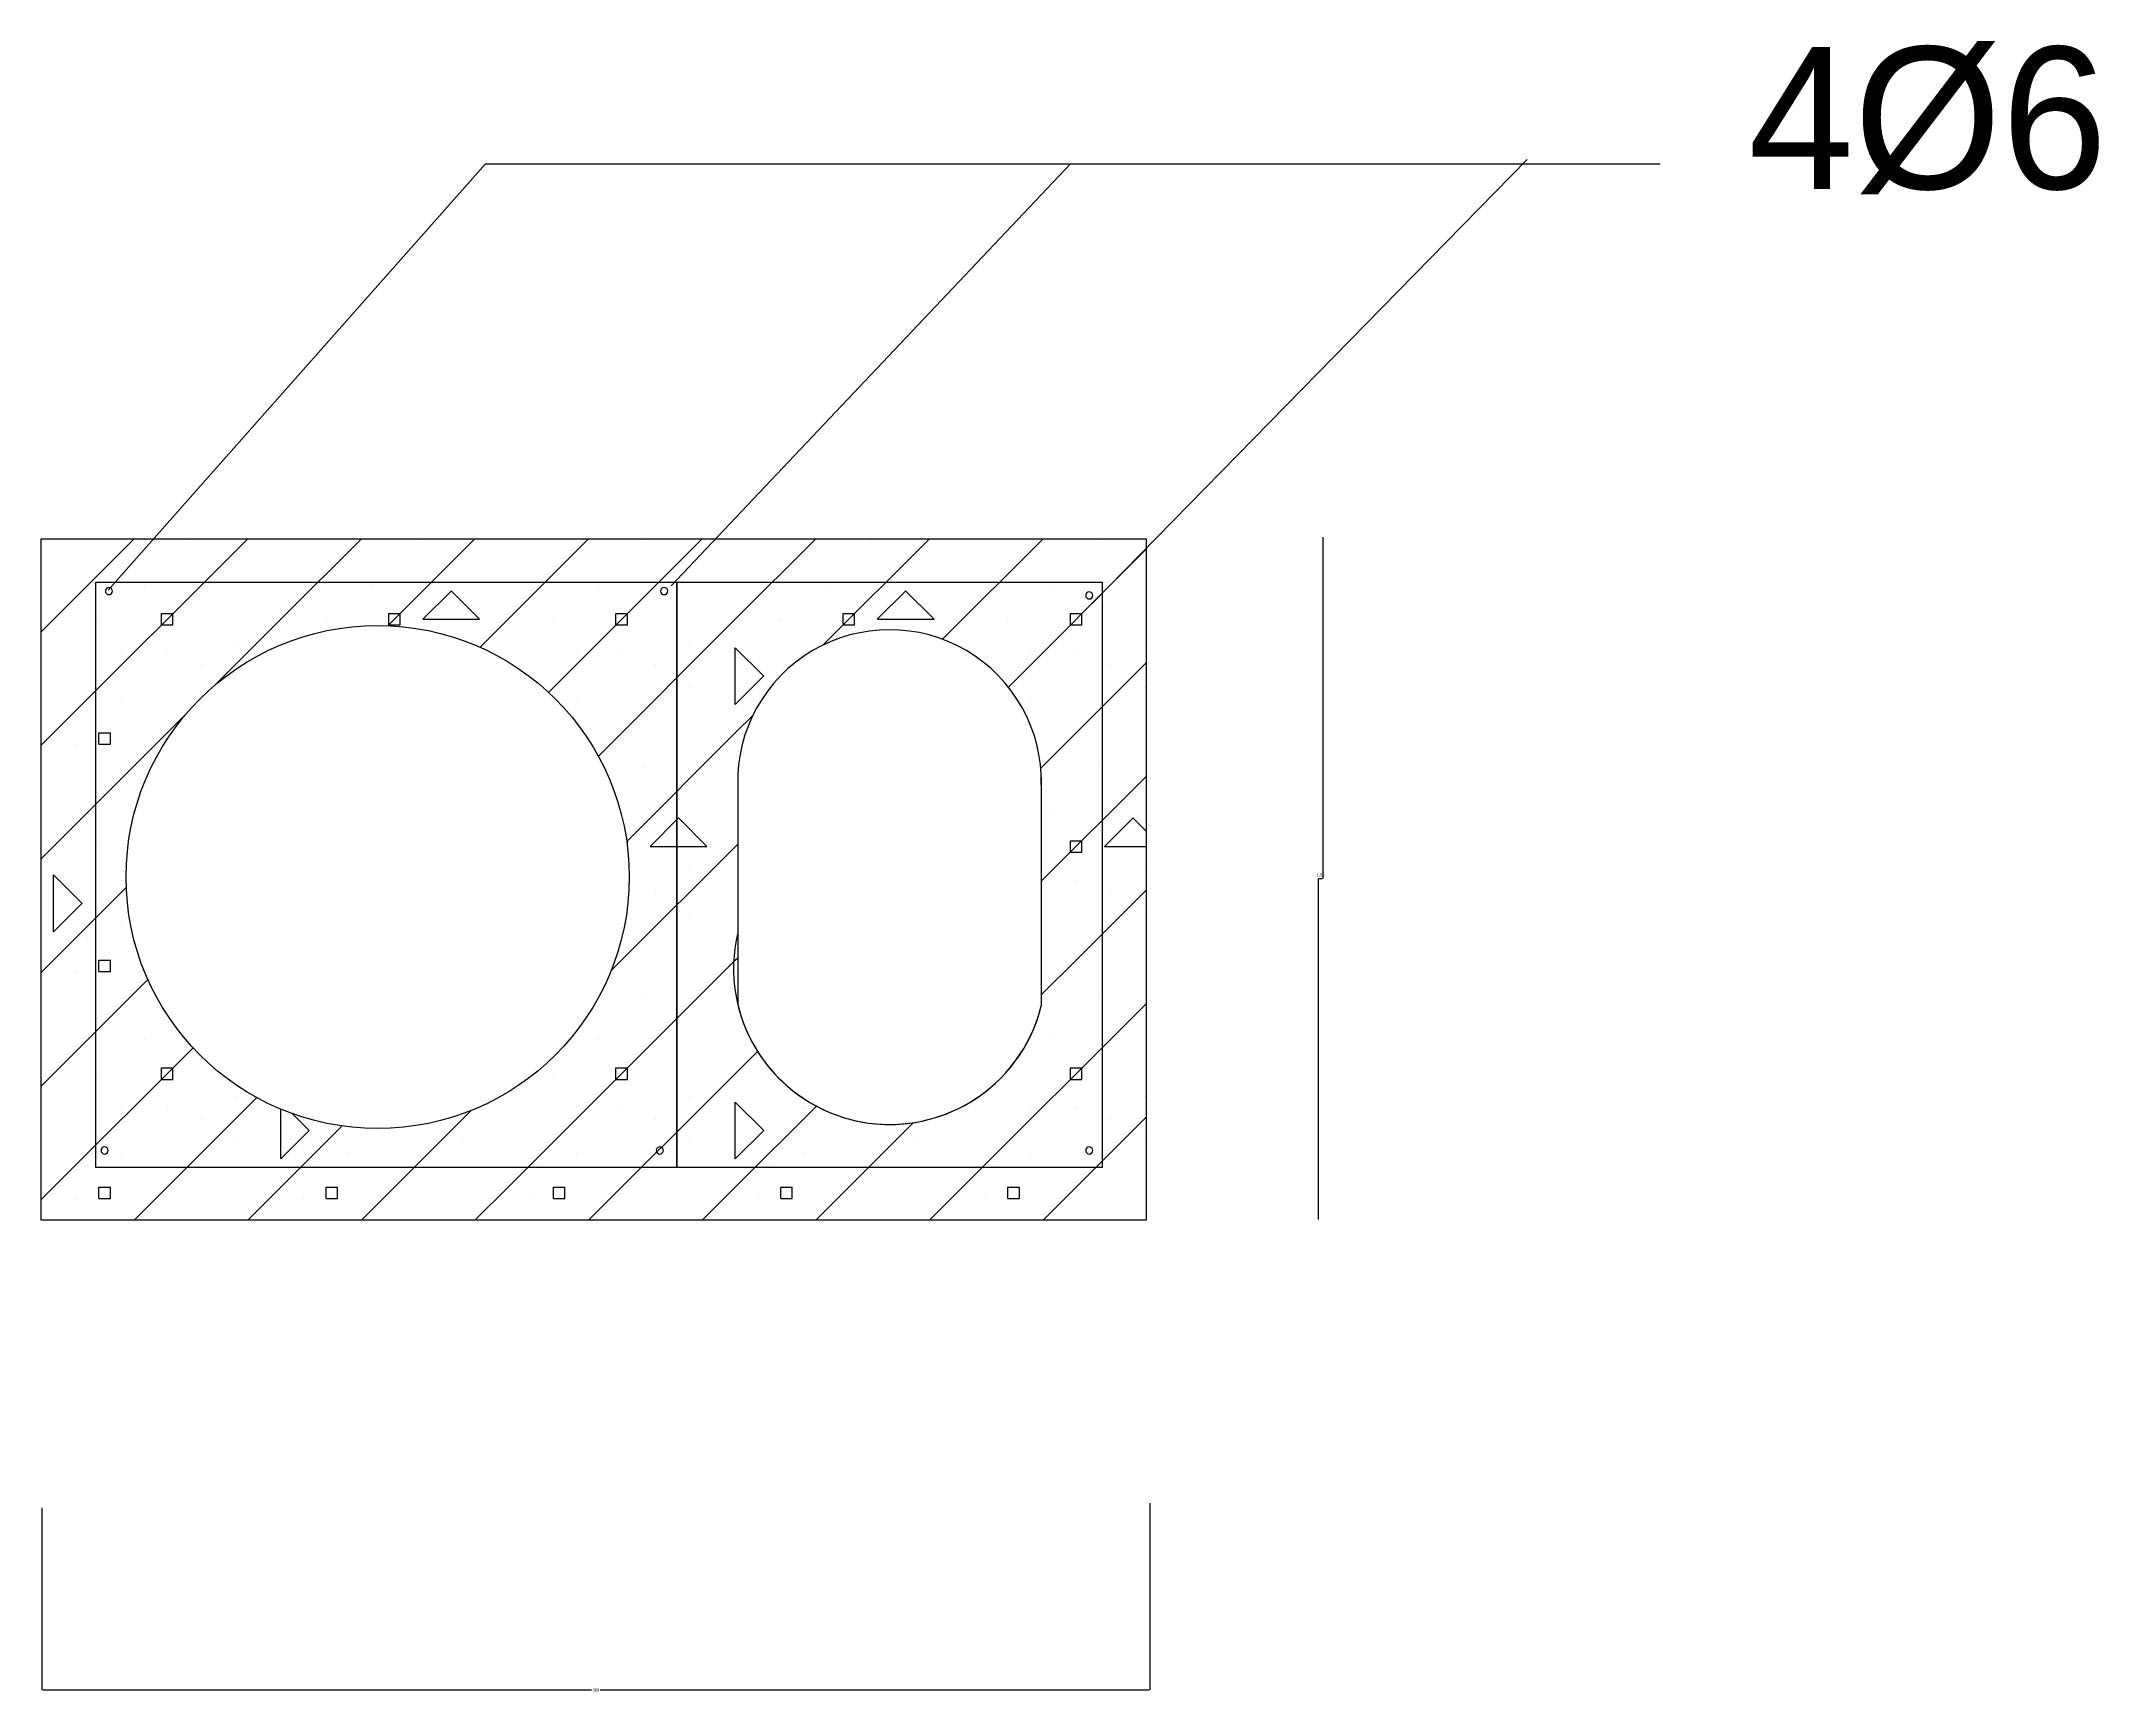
# Model space of a CAD drawing. Header units: metres. Extents: x -1 to 15698, y 0 to 27313.
# Drawn here: x 14973 to 15698, y 26449 to 27030 of the extents above; entities that cross this region are included whole.
import ezdxf

# ---------------------------------------------------------------- set-up
doc = ezdxf.new("R2010")
doc.units = ezdxf.units.M
doc.layers.add('ZZ-4', color=3, linetype='Continuous')
doc.layers.add('ZZ-5', color=7, linetype='Continuous')
doc.dimstyles.get("Standard").update_dxf_attribs({"dimtxt": 2.5, "dimasz": 2.5, "dimexe": 1.25, "dimexo": 0.625, "dimtad": 1, "dimcen": 2.5, "dimazin": 3, "dimtfac": 1, "dimtmove": 0, "dimatfit": 3})

# ---------------------------------------------------------------- blocks, each defined once
blk = doc.blocks.new('*D7')
for p, q in [((14973.46, 26513.37), (14973.46, 26449.18)), ((15363.57, 26514.93), (15363.57, 26449.18)), ((14973.71, 26449.18), (15167.015, 26449.18)), ((15170.015, 26449.18), (15363.32, 26449.18))]:
    blk.add_line(p, q)
at = {"layer": 'Defpoints'}
for p in [(14973.46, 26513.37), (15363.57, 26514.93), (14973.46, 26449.18)]:
    blk.add_point(p, dxfattribs=at)
at = {"layer": 'ZZ-4', "insert": (15168.515, 26449.18), "char_height": 1, "attachment_point": 5}
blk.add_mtext('389', dxfattribs=at)
blk = doc.blocks.new('*D10')
for p, q in [((15424.43, 26855.16), (15424.43, 26734.99)), ((15422.87, 26614.81), (15422.87, 26734.99)), ((15423.12, 26734.99), (15424.18, 26734.99))]:
    blk.add_line(p, q)
at = {"layer": 'Defpoints'}
for p in [(15424.43, 26855.16), (15422.87, 26734.99), (15422.87, 26614.81)]:
    blk.add_point(p, dxfattribs=at)
at = {"layer": 'ZZ-4', "insert": (15423.65, 26736.115), "char_height": 1, "attachment_point": 5}
blk.add_mtext('1,56', dxfattribs=at)

msp = doc.modelspace()

# ---------------------------------------------------------------- linework, layer by layer
for p, q in [((15195.04, 26837.99), (15335.61, 26986.57)), ((14973.24, 26821.85), (15005.96, 26854.57)), ((14977.6, 26786.21), (15045.96, 26854.57)), ((15025.6, 26854.21), (15025.6, 26854.21)), ((15057.6, 26826.21), (15085.96, 26854.57)), ((15095.36, 26823.97), (15125.96, 26854.57)), ((15105.6, 26854.21), (15105.6, 26854.21)), ((15127.76, 26816.37), (15165.96, 26854.57)), ((15151.86, 26800.48), (15205.96, 26854.57)), ((15185.6, 26854.21), (15185.6, 26854.21)), ((15217.6, 26826.21), (15245.96, 26854.57)), ((15248.58, 26817.2), (15285.96, 26854.57)), ((15265.6, 26854.21), (15265.6, 26854.21)), ((15290.56, 26819.17), (15325.96, 26854.57)), ((15345.6, 26854.21), (15345.6, 26854.21)), ((15313.74, 26802.35), (15362.24, 26850.85)), ((15009.6, 26838.21), (15009.6, 26838.21)), ((15089.6, 26838.21), (15089.6, 26838.21)), ((15107.6, 26826.21), (15117.64, 26836.25)), ((15127.6, 26826.21), (15117.56, 26836.25)), ((15169.6, 26838.21), (15169.6, 26838.21)), ((15249.6, 26838.21), (15249.6, 26838.21)), ((15267.6, 26826.21), (15277.64, 26836.25)), ((15287.6, 26826.21), (15277.56, 26836.25)), ((15329.6, 26838.21), (15329.6, 26838.21)), ((14993.6, 26826.21), (14993.6, 26826.21)), ((15015.6, 26828.21), (15019.6, 26828.21)), ((15015.6, 26824.21), (15015.6, 26828.21)), ((15015.6, 26824.21), (15019.6, 26824.21)), ((15019.6, 26824.21), (15019.6, 26828.21)), ((15034.42, 26803.03), (15057.6, 26826.21)), ((15057.6, 26826.21), (15057.6, 26826.21)), ((15073.6, 26826.21), (15073.6, 26826.21)), ((15095.6, 26828.21), (15099.6, 26828.21)), ((15095.6, 26824.21), (15095.6, 26828.21)), ((15095.6, 26824.21), (15099.6, 26824.21)), ((15099.6, 26824.21), (15099.6, 26828.21)), ((15107.6, 26826.21), (15127.6, 26826.21)), ((15153.6, 26826.21), (15153.6, 26826.21)), ((15169.39, 26778), (15217.6, 26826.21)), ((15175.6, 26824.21), (15175.6, 26828.21)), ((15175.6, 26828.21), (15179.6, 26828.21)), ((15175.6, 26824.21), (15179.6, 26824.21)), ((15179.6, 26824.21), (15179.6, 26828.21)), ((15217.6, 26826.21), (15217.6, 26826.21)), ((15233.6, 26826.21), (15233.6, 26826.21)), ((15255.6, 26824.21), (15255.6, 26828.21)), ((15255.6, 26828.21), (15259.6, 26828.21)), ((15255.6, 26824.21), (15259.6, 26824.21)), ((15259.6, 26824.21), (15259.6, 26828.21)), ((15267.6, 26826.21), (15287.6, 26826.21)), ((15313.6, 26826.21), (15313.6, 26826.21)), ((15335.6, 26828.21), (15339.6, 26828.21)), ((15335.6, 26824.21), (15335.6, 26828.21)), ((15335.6, 26824.21), (15339.6, 26824.21)), ((15339.6, 26824.21), (15339.6, 26828.21)), ((15041.6, 26818.21), (15041.6, 26818.21)), ((15201.6, 26818.21), (15201.6, 26818.21)), ((15361.6, 26818.21), (15361.6, 26818.21)), ((15001.6, 26814.21), (15001.6, 26814.21)), ((15017.6, 26814.21), (15017.6, 26814.21)), ((15029.6, 26810.21), (15029.6, 26810.21)), ((15161.6, 26814.21), (15161.6, 26814.21)), ((15177.6, 26814.21), (15177.6, 26814.21)), ((15189.6, 26810.21), (15189.6, 26810.21)), ((15217.6, 26816.21), (15227.64, 26806.17)), ((15217.6, 26796.21), (15217.6, 26816.21)), ((15241.6, 26814.21), (15241.6, 26814.21)), ((15321.6, 26814.21), (15321.6, 26814.21)), ((15325.14, 26773.75), (15362.24, 26810.85)), ((15337.6, 26814.21), (15337.6, 26814.21)), ((15349.6, 26810.21), (15349.6, 26810.21)), ((15201.6, 26802.21), (15201.6, 26802.21)), ((15217.6, 26796.21), (15227.64, 26806.25)), ((15361.6, 26802.21), (15361.6, 26802.21)), ((15001.6, 26798.21), (15001.6, 26798.21)), ((15161.6, 26798.21), (15161.6, 26798.21)), ((15321.6, 26798.21), (15321.6, 26798.21)), ((14977.6, 26746.21), (15024.15, 26792.76)), ((14989.6, 26794.21), (14989.6, 26794.21)), ((15217.6, 26786.21), (15223.78, 26792.39)), ((14973.24, 26781.85), (14977.6, 26786.21)), ((14977.6, 26786.21), (14977.6, 26786.21)), ((14985.6, 26782.21), (14985.6, 26782.21)), ((14993.6, 26782.21), (14993.6, 26786.21)), ((14993.6, 26786.21), (14997.6, 26786.21)), ((14993.6, 26782.21), (14997.6, 26782.21)), ((14997.6, 26782.21), (14997.6, 26786.21)), ((15179.38, 26747.99), (15217.6, 26786.21)), ((15217.6, 26786.21), (15217.6, 26786.21)), ((15185.6, 26774.21), (15185.6, 26774.21)), ((15345.6, 26774.21), (15345.6, 26774.21)), ((15325.33, 26733.94), (15362.24, 26770.85)), ((15187.6, 26746.21), (15197.64, 26756.25)), ((15207.6, 26746.21), (15197.56, 26756.25)), ((15329.6, 26758.21), (15329.6, 26758.21)), ((15347.6, 26746.21), (15357.64, 26756.25)), ((15362.24, 26751.57), (15357.56, 26756.25)), ((14973.24, 26741.85), (14977.6, 26746.21)), ((14977.6, 26746.21), (14977.6, 26746.21)), ((14993.6, 26746.21), (14993.6, 26746.21)), ((15177.6, 26706.21), (15218.44, 26747.05)), ((15179.35, 26748.21), (15179.6, 26748.21)), ((15179.6, 26746.34), (15179.6, 26748.21)), ((15187.6, 26746.21), (15207.6, 26746.21)), ((15335.6, 26748.21), (15339.6, 26748.21)), ((15335.6, 26744.21), (15335.6, 26748.21)), ((15335.6, 26744.21), (15339.6, 26744.21)), ((15339.6, 26744.21), (15339.6, 26748.21)), ((15347.6, 26746.21), (15362.24, 26746.21)), ((15201.6, 26738.21), (15201.6, 26738.21)), ((15361.6, 26738.21), (15361.6, 26738.21)), ((14977.6, 26736.21), (14987.64, 26726.17)), ((14977.6, 26716.21), (14977.6, 26736.21)), ((14977.6, 26706.21), (15003.21, 26731.82)), ((15001.6, 26734.21), (15001.6, 26734.21)), ((15189.6, 26730.21), (15189.6, 26730.21)), ((15337.6, 26734.21), (15337.6, 26734.21)), ((15337.6, 26706.21), (15362.24, 26730.85)), ((15349.6, 26730.21), (15349.6, 26730.21)), ((14977.6, 26716.21), (14987.64, 26726.25)), ((15001.6, 26718.21), (15001.6, 26718.21)), ((15201.6, 26722.21), (15201.6, 26722.21)), ((15361.6, 26722.21), (15361.6, 26722.21)), ((14989.6, 26714.21), (14989.6, 26714.21)), ((14973.24, 26701.85), (14977.6, 26706.21)), ((14977.6, 26706.21), (14977.6, 26706.21)), ((14985.6, 26702.21), (14985.6, 26702.21)), ((14993.6, 26702.21), (14993.6, 26706.21)), ((14993.6, 26706.21), (14997.6, 26706.21)), ((14993.6, 26702.21), (14997.6, 26702.21)), ((14997.6, 26702.21), (14997.6, 26706.21)), ((15137.6, 26626.21), (15217.6, 26706.21)), ((15173.9, 26702.51), (15177.6, 26706.21)), ((15177.6, 26706.21), (15177.6, 26706.21)), ((15217.6, 26706.21), (15218.44, 26707.05)), ((15217.6, 26706.21), (15217.6, 26706.21)), ((15325.33, 26693.94), (15337.6, 26706.21)), ((15337.6, 26706.21), (15337.6, 26706.21)), ((14973.24, 26661.85), (15010.81, 26699.42)), ((15185.6, 26694.21), (15185.6, 26694.21)), ((15345.6, 26694.21), (15345.6, 26694.21)), ((15297.6, 26626.21), (15362.24, 26690.85)), ((14977.6, 26626.21), (15026.71, 26675.32)), ((15009.6, 26678.21), (15009.6, 26678.21)), ((15169.6, 26678.21), (15169.6, 26678.21)), ((15217.6, 26666.21), (15225.42, 26674.04)), ((15329.6, 26678.21), (15329.6, 26678.21)), ((14993.6, 26666.21), (14993.6, 26666.21)), ((15015.6, 26668.21), (15019.6, 26668.21)), ((15015.6, 26664.21), (15015.6, 26668.21)), ((15019.6, 26664.21), (15019.6, 26668.21)), ((15153.6, 26666.21), (15153.6, 26666.21)), ((15165.96, 26614.57), (15217.6, 26666.21)), ((15175.6, 26664.21), (15175.6, 26668.21)), ((15175.6, 26668.21), (15179.6, 26668.21)), ((15179.6, 26664.21), (15179.6, 26668.21)), ((15217.6, 26666.21), (15217.6, 26666.21)), ((15313.6, 26666.21), (15313.6, 26666.21)), ((15335.6, 26668.21), (15339.6, 26668.21)), ((15335.6, 26664.21), (15335.6, 26668.21)), ((15339.6, 26664.21), (15339.6, 26668.21)), ((15005.96, 26614.57), (15049.18, 26657.79)), ((15015.6, 26664.21), (15019.6, 26664.21)), ((15041.6, 26658.21), (15041.6, 26658.21)), ((15175.6, 26664.21), (15179.6, 26664.21)), ((15201.6, 26658.21), (15201.6, 26658.21)), ((15335.6, 26664.21), (15339.6, 26664.21)), ((15361.6, 26658.21), (15361.6, 26658.21)), ((15001.6, 26654.21), (15001.6, 26654.21)), ((15017.6, 26654.21), (15017.6, 26654.21)), ((15029.6, 26650.21), (15029.6, 26650.21)), ((15057.6, 26636.21), (15057.6, 26653.74)), ((15061.63, 26652.17), (15067.64, 26646.17)), ((15097.6, 26626.21), (15124.67, 26653.28)), ((15161.6, 26654.21), (15161.6, 26654.21)), ((15177.6, 26654.21), (15177.6, 26654.21)), ((15189.6, 26650.21), (15189.6, 26650.21)), ((15217.6, 26656.21), (15227.64, 26646.17)), ((15217.6, 26636.21), (15217.6, 26656.21)), ((15217.6, 26626.21), (15246.15, 26654.76)), ((15241.6, 26654.21), (15241.6, 26654.21)), ((15321.6, 26654.21), (15321.6, 26654.21)), ((15325.96, 26614.57), (15362.24, 26650.85)), ((15337.6, 26654.21), (15337.6, 26654.21)), ((15349.6, 26650.21), (15349.6, 26650.21)), ((15057.6, 26626.21), (15079.19, 26647.8)), ((15057.6, 26636.21), (15067.64, 26646.25)), ((15217.6, 26636.21), (15227.64, 26646.25)), ((15257.6, 26626.21), (15280.35, 26648.96)), ((15001.6, 26638.21), (15001.6, 26638.21)), ((15041.6, 26642.21), (15041.6, 26642.21)), ((15081.6, 26638.21), (15081.6, 26638.21)), ((15121.6, 26642.21), (15121.6, 26642.21)), ((15161.6, 26638.21), (15161.6, 26638.21)), ((15201.6, 26642.21), (15201.6, 26642.21)), ((15241.6, 26638.21), (15241.6, 26638.21)), ((15281.6, 26642.21), (15281.6, 26642.21)), ((15321.6, 26638.21), (15321.6, 26638.21)), ((15361.6, 26642.21), (15361.6, 26642.21)), ((14989.6, 26634.21), (14989.6, 26634.21)), ((15069.6, 26634.21), (15069.6, 26634.21)), ((15149.6, 26634.21), (15149.6, 26634.21)), ((15229.6, 26634.21), (15229.6, 26634.21)), ((15309.6, 26634.21), (15309.6, 26634.21)), ((14973.24, 26621.85), (14977.6, 26626.21)), ((14977.6, 26626.21), (14977.6, 26626.21)), ((14985.6, 26622.21), (14985.6, 26622.21)), ((14993.6, 26622.21), (14993.6, 26626.21)), ((14993.6, 26626.21), (14997.6, 26626.21)), ((14993.6, 26622.21), (14997.6, 26622.21)), ((14997.6, 26622.21), (14997.6, 26626.21)), ((15045.96, 26614.57), (15057.6, 26626.21)), ((15057.6, 26626.21), (15057.6, 26626.21)), ((15065.6, 26622.21), (15065.6, 26622.21)), ((15073.6, 26622.21), (15073.6, 26626.21)), ((15073.6, 26626.21), (15077.6, 26626.21)), ((15073.6, 26622.21), (15077.6, 26622.21)), ((15077.6, 26622.21), (15077.6, 26626.21)), ((15085.96, 26614.57), (15097.6, 26626.21)), ((15097.6, 26626.21), (15097.6, 26626.21)), ((15125.96, 26614.57), (15137.6, 26626.21)), ((15137.6, 26626.21), (15137.6, 26626.21)), ((15145.6, 26622.21), (15145.6, 26622.21)), ((15153.6, 26622.21), (15153.6, 26626.21)), ((15153.6, 26626.21), (15157.6, 26626.21)), ((15153.6, 26622.21), (15157.6, 26622.21)), ((15157.6, 26622.21), (15157.6, 26626.21)), ((15205.96, 26614.57), (15217.6, 26626.21)), ((15217.6, 26626.21), (15217.6, 26626.21)), ((15225.6, 26622.21), (15225.6, 26622.21)), ((15233.6, 26622.21), (15233.6, 26626.21)), ((15233.6, 26626.21), (15237.6, 26626.21)), ((15233.6, 26622.21), (15237.6, 26622.21)), ((15237.6, 26622.21), (15237.6, 26626.21)), ((15245.96, 26614.57), (15257.6, 26626.21)), ((15257.6, 26626.21), (15257.6, 26626.21)), ((15285.96, 26614.57), (15297.6, 26626.21)), ((15297.6, 26626.21), (15297.6, 26626.21)), ((15305.6, 26622.21), (15305.6, 26622.21)), ((15313.6, 26622.21), (15313.6, 26626.21)), ((15313.6, 26626.21), (15317.6, 26626.21)), ((15313.6, 26622.21), (15317.6, 26622.21)), ((15317.6, 26622.21), (15317.6, 26626.21))]:
    msp.add_line(p, q)
for points in [[(14973.24, 26614.57), (14973.24, 26854.57), (15362.24, 26854.57), (15362.24, 26614.57), (14973.24, 26614.57)], [(14992.44, 26633.15), (14992.44, 26839.34), (15197.06, 26839.34), (15197.06, 26633.15), (14992.44, 26633.15)], [(15197.06, 26633.15), (15197.06, 26839.34), (15346.71, 26839.34), (15346.71, 26633.15), (15197.06, 26633.15)], [(15218.44, 26770.61), (15218.44, 26690.75)], [(15325.33, 26770.61), (15325.33, 26690.1)]]:
    msp.add_lwpolyline(points)
for points in [[(14995.85, 26836.15, 1), (14998.35, 26836.15, 1), (14995.85, 26836.15, 1)], [(15191.31, 26836.15, 1), (15193.81, 26836.15, 1), (15191.31, 26836.15, 1)], [(15340.96, 26834.62, 1), (15343.46, 26834.62, 1), (15340.96, 26834.62, 1)], [(14994.32, 26639.16, 1), (14996.82, 26639.16, 1), (14994.32, 26639.16, 1)], [(15189.78, 26639.16, 1), (15192.28, 26639.16, 1), (15189.78, 26639.16, 1)], [(15340.96, 26639.16, 1), (15343.46, 26639.16, 1), (15340.96, 26639.16, 1)]]:
    msp.add_lwpolyline(points, format="xyb")
msp.add_circle((15091.7, 26735.48), 88.57)
msp.add_circle((15091.7, 26735.48), 88.57)
for centre, radius, start, end in [((15271.89, 26769.08), 53.46, 358.76, 181.25), ((15271.89, 26769.08), 53.46, 358.76, 181.25), ((15271.97, 26703.3), 54.97, 166.81, 346.11), ((15271.97, 26703.3), 54.97, 193.19, 346.11)]:
    msp.add_arc(centre, radius, start, end)
at = {"layer": 'ZZ-4'}
for p, q in [((14996.87, 26836.43), (15129.63, 26986.57)), ((15129.63, 26986.57), (15437.04, 26986.57)), ((15343.29, 26831.75), (15496.34, 26988.13)), ((15437.04, 26986.57), (15543.15, 26986.57))]:
    msp.add_line(p, q, dxfattribs=at)

# ---------------------------------------------------------------- texts
at = {"layer": 'ZZ-5'}
msp.add_text('4%%1296', height=50, dxfattribs=at).set_placement((15574.18, 26977.78))

# ---------------------------------------------------------------- dimensions: what is measured, and where the dimension line sits
at = {"layer": 'ZZ-4'}
dim = msp.add_linear_dim(base=(15422.87, 26734.99), p1=(15422.87, 26614.81), p2=(15424.43, 26855.16), dimstyle='Standard', dxfattribs=at)
dim.commit()
dim.dimension.update_dxf_attribs({"geometry": '*D10', "text_midpoint": (15423.65, 26736.115)})
dim = msp.add_linear_dim(base=(14973.46, 26449.18), p1=(14973.46, 26513.37), p2=(15363.57, 26514.93), text='389', dimstyle='Standard', dxfattribs=at)
dim.commit()
dim.dimension.update_dxf_attribs({"geometry": '*D7', "text_midpoint": (15168.515, 26449.18)})

doc.saveas('drawing.dxf')
